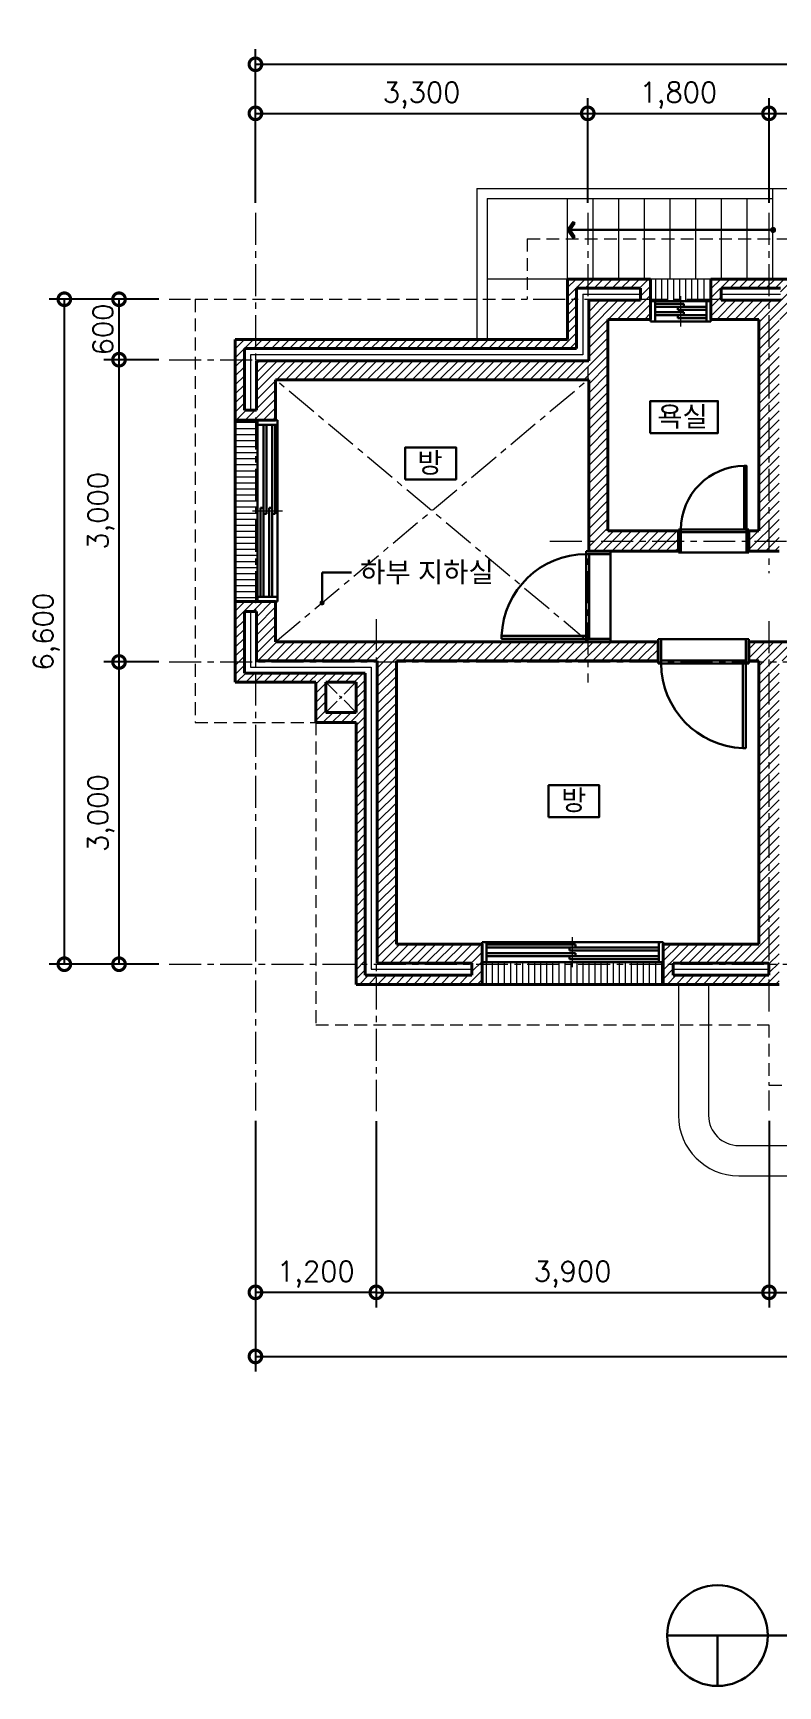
# Model space of a CAD drawing. Header units: millimetres. Extents: x -26940 to 54523, y 0 to 50405.
# Drawn here: x -26940 to -19542, y 31678 to 48083 of the extents above; entities that cross this region are included whole.
import ezdxf

# ---------------------------------------------------------------- set-up
doc = ezdxf.new("R2010")
doc.units = ezdxf.units.MM
doc.header["$LTSCALE"] = 10
doc.header["$PDMODE"] = 35
doc.header["$PDSIZE"] = 25
doc.linetypes.add('CENTER', pattern=[50.8, 31.75, -6.35, 6.35, -6.35])
doc.linetypes.add('HIDDEN', pattern=[9.525, 6.35, -3.175])
doc.layers.get('0').update_dxf_attribs({"lineweight": 30})
doc.layers.get('Defpoints').update_dxf_attribs({"color": 8})
for name, color, linetype, lineweight in [('단면선', 2, 'Continuous', 40), ('단열재', 6, 'BATTING', 9), ('마감선', 3, 'Continuous', 20), ('입면선', 4, 'Continuous', 30), ('중심선', 1, 'CENTER', 20), ('치수및문자', 7, 'Continuous', 30), ('해칭선', 6, 'Continuous', 9)]:
    doc.layers.add(name, color=color, linetype=linetype, lineweight=lineweight)
doc.styles.add('KOR', font='')
doc.styles.get("Standard").update_dxf_attribs({"font": 'romans.shx', "bigfont": 'whgtxt.shx'})
doc.styles.get('KOR').set_extended_font_data('Gulim')
doc.linetypes.add('BATTING', pattern='A,0.00254,-2.54,[134,ltypeshp.shx,S=2.54,R=0,X=-2.54,Y=0],-5.08,[134,ltypeshp.shx,S=2.54,R=180,X=2.54,Y=0],-2.54', length=10.16254)
doc.dimstyles.new('100', dxfattribs={"dimscale": 100, "dimtxt": 2, "dimasz": 2.5, "dimexe": 1.5, "dimexo": 1, "dimgap": 0.6, "dimtad": 1, "dimdsep": 46, "dimlunit": 6, "dimtxsty": 'Standard', "dimblk": 'DOTSMALL', "dimcen": 0, "dimclrd": 7, "dimclre": 7, "dimclrt": 7, "dimadec": 0, "dimazin": 0, "dimtfac": 1, "dimtix": 1, "dimtmove": 0, "dimatfit": 3, "dimldrblk": 'DOTSMALL', "dimfxl": 200, "dimarcsym": 1})
pattern_1 = [(45, (-294836.39, 137039.395), (-44.90128, 44.90128), [])]
pattern_2 = [(90, (-294836.39, 137039.395), (-60, 4e-15), [])]

# ---------------------------------------------------------------- blocks, each defined once
blk = doc.blocks.new('_DotSmall')
at = {"color": 0, "linetype": 'ByBlock', "const_width": 0.5}
blk.add_lwpolyline([(-0.0625, 0, 1), (0.0625, 0, 1)], format="xyb", close=True, dxfattribs=at)
blk = doc.blocks.new('*D26')
at = {"layer": 'Defpoints', "color": 0, "transparency": 16777216}
for p in [(-21431, 47286), (-24731, 46298), (-21431, 46298)]:
    blk.add_point(p, dxfattribs=at)
at = {"layer": '치수및문자', "color": 7, "linetype": 'Continuous', "lineweight": -2, "transparency": 16777216}
for p, q in [((-24731, 46398), (-24731, 47436)), ((-24731, 47286), (-21431, 47286))]:
    blk.add_line(p, q, dxfattribs=at)
at = {"layer": '치수및문자', "color": 7, "lineweight": -2, "transparency": 16777216}
blk.add_line((-21431, 46398), (-21431, 47436), dxfattribs=at)
at = {"layer": '치수및문자', "color": 7, "lineweight": -2, "transparency": 16777216, "xscale": 250, "yscale": 250, "zscale": 250, "rotation": 180}
blk.add_blockref('_DotSmall', (-24731, 47286), dxfattribs=at)
at = {"layer": '치수및문자', "color": 7, "lineweight": -2, "transparency": 16777216, "xscale": 250, "yscale": 250, "zscale": 250}
blk.add_blockref('_DotSmall', (-21431, 47286), dxfattribs=at)
at = {"layer": '치수및문자', "color": 7, "transparency": 16777216, "insert": (-23081, 47465), "char_height": 200, "attachment_point": 5}
blk.add_mtext('3,300', dxfattribs=at)
blk = doc.blocks.new('*D27')
at = {"layer": 'Defpoints', "color": 0, "transparency": 16777216}
for p in [(-19631, 47286), (-21431, 46298), (-19631, 46298)]:
    blk.add_point(p, dxfattribs=at)
at = {"layer": '치수및문자', "color": 7, "linetype": 'Continuous', "lineweight": -2, "transparency": 16777216}
for p, q in [((-21431, 46398), (-21431, 47436)), ((-21431, 47286), (-19631, 47286))]:
    blk.add_line(p, q, dxfattribs=at)
at = {"layer": '치수및문자', "color": 7, "lineweight": -2, "transparency": 16777216}
blk.add_line((-19631, 46398), (-19631, 47436), dxfattribs=at)
at = {"layer": '치수및문자', "color": 7, "lineweight": -2, "transparency": 16777216, "xscale": 250, "yscale": 250, "zscale": 250, "rotation": 180}
blk.add_blockref('_DotSmall', (-21431, 47286), dxfattribs=at)
at = {"layer": '치수및문자', "color": 7, "lineweight": -2, "transparency": 16777216, "xscale": 250, "yscale": 250, "zscale": 250}
blk.add_blockref('_DotSmall', (-19631, 47286), dxfattribs=at)
at = {"layer": '치수및문자', "color": 7, "transparency": 16777216, "insert": (-20531, 47465), "char_height": 200, "attachment_point": 5}
blk.add_mtext('1,800', dxfattribs=at)
blk = doc.blocks.new('*D28')
at = {"layer": 'Defpoints', "color": 0, "transparency": 16777216}
for p in [(-16031, 47286), (-19631, 46298), (-16031, 46298)]:
    blk.add_point(p, dxfattribs=at)
at = {"layer": '치수및문자', "color": 7, "linetype": 'Continuous', "lineweight": -2, "transparency": 16777216}
for p, q in [((-19631, 46398), (-19631, 47436)), ((-19631, 47286), (-16031, 47286))]:
    blk.add_line(p, q, dxfattribs=at)
at = {"layer": '치수및문자', "color": 7, "lineweight": -2, "transparency": 16777216}
blk.add_line((-16031, 46398), (-16031, 47436), dxfattribs=at)
at = {"layer": '치수및문자', "color": 7, "lineweight": -2, "transparency": 16777216, "xscale": 250, "yscale": 250, "zscale": 250, "rotation": 180}
blk.add_blockref('_DotSmall', (-19631, 47286), dxfattribs=at)
at = {"layer": '치수및문자', "color": 7, "lineweight": -2, "transparency": 16777216, "xscale": 250, "yscale": 250, "zscale": 250}
blk.add_blockref('_DotSmall', (-16031, 47286), dxfattribs=at)
at = {"layer": '치수및문자', "color": 7, "transparency": 16777216, "insert": (-17831, 47465), "char_height": 200, "attachment_point": 5}
blk.add_mtext('3,600', dxfattribs=at)
blk = doc.blocks.new('*D30')
at = {"layer": 'Defpoints', "color": 0, "transparency": 16777216}
for p in [(-26086, 41841), (-25589, 41841), (-25589, 38841)]:
    blk.add_point(p, dxfattribs=at)
at = {"layer": '치수및문자', "color": 7, "lineweight": -2, "transparency": 16777216}
blk.add_line((-25689, 41841), (-26236, 41841), dxfattribs=at)
at = {"layer": '치수및문자', "color": 7, "linetype": 'Continuous', "lineweight": -2, "transparency": 16777216}
for p, q in [((-26086, 38841), (-26086, 41841)), ((-25689, 38841), (-26236, 38841))]:
    blk.add_line(p, q, dxfattribs=at)
at = {"layer": '치수및문자', "color": 7, "lineweight": -2, "transparency": 16777216, "xscale": 250, "yscale": 250, "zscale": 250}
for p, rotation in [((-26086, 41841), 90), ((-26086, 38841), 270)]:
    blk.add_blockref('_DotSmall', p, dxfattribs=dict(at, rotation=rotation))
at = {"layer": '치수및문자', "color": 7, "transparency": 16777216, "insert": (-26265, 40341), "char_height": 200, "attachment_point": 5, "rotation": 90}
blk.add_mtext('3,000', dxfattribs=at)
blk = doc.blocks.new('*D31')
at = {"layer": 'Defpoints', "color": 0, "transparency": 16777216}
for p in [(-26086, 44841), (-25589, 44841), (-25589, 41841)]:
    blk.add_point(p, dxfattribs=at)
at = {"layer": '치수및문자', "color": 7, "lineweight": -2, "transparency": 16777216}
blk.add_line((-25689, 44841), (-26236, 44841), dxfattribs=at)
at = {"layer": '치수및문자', "color": 7, "linetype": 'Continuous', "lineweight": -2, "transparency": 16777216}
for p, q in [((-26086, 41841), (-26086, 44841)), ((-25689, 41841), (-26236, 41841))]:
    blk.add_line(p, q, dxfattribs=at)
at = {"layer": '치수및문자', "color": 7, "lineweight": -2, "transparency": 16777216, "xscale": 250, "yscale": 250, "zscale": 250}
for p, rotation in [((-26086, 44841), 90), ((-26086, 41841), 270)]:
    blk.add_blockref('_DotSmall', p, dxfattribs=dict(at, rotation=rotation))
at = {"layer": '치수및문자', "color": 7, "transparency": 16777216, "insert": (-26265, 43341), "char_height": 200, "attachment_point": 5, "rotation": 90}
blk.add_mtext('3,000', dxfattribs=at)
blk = doc.blocks.new('*D32')
at = {"layer": 'Defpoints', "color": 0, "transparency": 16777216}
for p in [(-26086, 45441), (-25589, 45441), (-25589, 44841)]:
    blk.add_point(p, dxfattribs=at)
at = {"layer": '치수및문자', "color": 7, "lineweight": -2, "transparency": 16777216}
blk.add_line((-25689, 45441), (-26236, 45441), dxfattribs=at)
at = {"layer": '치수및문자', "color": 7, "linetype": 'Continuous', "lineweight": -2, "transparency": 16777216}
for p, q in [((-26086, 44841), (-26086, 45441)), ((-25689, 44841), (-26236, 44841))]:
    blk.add_line(p, q, dxfattribs=at)
at = {"layer": '치수및문자', "color": 7, "lineweight": -2, "transparency": 16777216, "xscale": 250, "yscale": 250, "zscale": 250}
for p, rotation in [((-26086, 45441), 90), ((-26086, 44841), 270)]:
    blk.add_blockref('_DotSmall', p, dxfattribs=dict(at, rotation=rotation))
at = {"layer": '치수및문자', "color": 7, "transparency": 16777216, "insert": (-26246, 45141), "char_height": 200, "attachment_point": 5, "rotation": 90}
blk.add_mtext('600', dxfattribs=at)
blk = doc.blocks.new('*D35')
at = {"layer": 'Defpoints', "color": 0, "transparency": 16777216}
for p in [(-24731, 37388), (-23531, 37383), (-24731, 35584)]:
    blk.add_point(p, dxfattribs=at)
at = {"layer": '치수및문자', "color": 7, "lineweight": -2, "transparency": 16777216}
blk.add_line((-24731, 37288), (-24731, 35434), dxfattribs=at)
at = {"layer": '치수및문자', "color": 7, "linetype": 'Continuous', "lineweight": -2, "transparency": 16777216}
for p, q in [((-23531, 37283), (-23531, 35434)), ((-23531, 35584), (-24731, 35584))]:
    blk.add_line(p, q, dxfattribs=at)
at = {"layer": '치수및문자', "color": 7, "lineweight": -2, "transparency": 16777216, "xscale": 250, "yscale": 250, "zscale": 250, "rotation": 180}
blk.add_blockref('_DotSmall', (-24731, 35584), dxfattribs=at)
at = {"layer": '치수및문자', "color": 7, "lineweight": -2, "transparency": 16777216, "xscale": 250, "yscale": 250, "zscale": 250}
blk.add_blockref('_DotSmall', (-23531, 35584), dxfattribs=at)
at = {"layer": '치수및문자', "color": 7, "transparency": 16777216, "insert": (-24131, 35763), "char_height": 200, "attachment_point": 5}
blk.add_mtext('1,200', dxfattribs=at)
blk = doc.blocks.new('*D36')
at = {"layer": 'Defpoints', "color": 0, "transparency": 16777216}
for p in [(-23531, 37383), (-19631, 37388), (-19631, 35584)]:
    blk.add_point(p, dxfattribs=at)
at = {"layer": '치수및문자', "color": 7, "linetype": 'Continuous', "lineweight": -2, "transparency": 16777216}
for p, q in [((-23531, 37283), (-23531, 35434)), ((-23531, 35584), (-19631, 35584))]:
    blk.add_line(p, q, dxfattribs=at)
at = {"layer": '치수및문자', "color": 7, "lineweight": -2, "transparency": 16777216}
blk.add_line((-19631, 37288), (-19631, 35434), dxfattribs=at)
at = {"layer": '치수및문자', "color": 7, "lineweight": -2, "transparency": 16777216, "xscale": 250, "yscale": 250, "zscale": 250, "rotation": 180}
blk.add_blockref('_DotSmall', (-23531, 35584), dxfattribs=at)
at = {"layer": '치수및문자', "color": 7, "lineweight": -2, "transparency": 16777216, "xscale": 250, "yscale": 250, "zscale": 250}
blk.add_blockref('_DotSmall', (-19631, 35584), dxfattribs=at)
at = {"layer": '치수및문자', "color": 7, "transparency": 16777216, "insert": (-21581, 35763), "char_height": 200, "attachment_point": 5}
blk.add_mtext('3,900', dxfattribs=at)
blk = doc.blocks.new('*D37')
at = {"layer": 'Defpoints', "color": 0, "transparency": 16777216}
for p in [(-19631, 37388), (-18431, 37388), (-18431, 35584)]:
    blk.add_point(p, dxfattribs=at)
at = {"layer": '치수및문자', "color": 7, "linetype": 'Continuous', "lineweight": -2, "transparency": 16777216}
for p, q in [((-19631, 37288), (-19631, 35434)), ((-19631, 35584), (-18431, 35584))]:
    blk.add_line(p, q, dxfattribs=at)
at = {"layer": '치수및문자', "color": 7, "lineweight": -2, "transparency": 16777216}
blk.add_line((-18431, 37288), (-18431, 35434), dxfattribs=at)
at = {"layer": '치수및문자', "color": 7, "lineweight": -2, "transparency": 16777216, "xscale": 250, "yscale": 250, "zscale": 250, "rotation": 180}
blk.add_blockref('_DotSmall', (-19631, 35584), dxfattribs=at)
at = {"layer": '치수및문자', "color": 7, "lineweight": -2, "transparency": 16777216, "xscale": 250, "yscale": 250, "zscale": 250}
blk.add_blockref('_DotSmall', (-18431, 35584), dxfattribs=at)
at = {"layer": '치수및문자', "color": 7, "transparency": 16777216, "insert": (-19031, 35763), "char_height": 200, "attachment_point": 5}
blk.add_mtext('1,200', dxfattribs=at)
blk = doc.blocks.new('*D22')
at = {"layer": 'Defpoints', "color": 0, "transparency": 16777216}
for p in [(-12431, 47773), (-24731, 46298), (-12431, 46298)]:
    blk.add_point(p, dxfattribs=at)
at = {"layer": '치수및문자', "color": 7, "linetype": 'Continuous', "lineweight": -2, "transparency": 16777216}
for p, q in [((-24731, 46398), (-24731, 47923)), ((-24731, 47773), (-12431, 47773))]:
    blk.add_line(p, q, dxfattribs=at)
at = {"layer": '치수및문자', "color": 7, "lineweight": -2, "transparency": 16777216}
blk.add_line((-12431, 46398), (-12431, 47923), dxfattribs=at)
at = {"layer": '치수및문자', "color": 7, "lineweight": -2, "transparency": 16777216, "xscale": 250, "yscale": 250, "zscale": 250, "rotation": 180}
blk.add_blockref('_DotSmall', (-24731, 47773), dxfattribs=at)
at = {"layer": '치수및문자', "color": 7, "lineweight": -2, "transparency": 16777216, "xscale": 250, "yscale": 250, "zscale": 250}
blk.add_blockref('_DotSmall', (-12431, 47773), dxfattribs=at)
at = {"layer": '치수및문자', "color": 7, "transparency": 16777216, "insert": (-18581, 47952), "char_height": 200, "attachment_point": 5}
blk.add_mtext('12,300', dxfattribs=at)
blk = doc.blocks.new('*D23')
at = {"layer": 'Defpoints', "color": 0, "transparency": 16777216}
for p in [(-26629, 45441), (-25589, 45441), (-25589, 38841)]:
    blk.add_point(p, dxfattribs=at)
at = {"layer": '치수및문자', "color": 7, "lineweight": -2, "transparency": 16777216}
blk.add_line((-25689, 45441), (-26779, 45441), dxfattribs=at)
at = {"layer": '치수및문자', "color": 7, "linetype": 'Continuous', "lineweight": -2, "transparency": 16777216}
for p, q in [((-26629, 38841), (-26629, 45441)), ((-25689, 38841), (-26779, 38841))]:
    blk.add_line(p, q, dxfattribs=at)
at = {"layer": '치수및문자', "color": 7, "lineweight": -2, "transparency": 16777216, "xscale": 250, "yscale": 250, "zscale": 250}
for p, rotation in [((-26629, 45441), 90), ((-26629, 38841), 270)]:
    blk.add_blockref('_DotSmall', p, dxfattribs=dict(at, rotation=rotation))
at = {"layer": '치수및문자', "color": 7, "transparency": 16777216, "insert": (-26809, 42141), "char_height": 200, "attachment_point": 5, "rotation": 90}
blk.add_mtext('6,600', dxfattribs=at)
blk = doc.blocks.new('*D24')
at = {"layer": 'Defpoints', "color": 0, "transparency": 16777216}
for p in [(-24731, 37388), (-12431, 37388), (-12431, 34948)]:
    blk.add_point(p, dxfattribs=at)
at = {"layer": '치수및문자', "color": 7, "linetype": 'Continuous', "lineweight": -2, "transparency": 16777216}
for p, q in [((-24731, 37288), (-24731, 34798)), ((-24731, 34948), (-12431, 34948))]:
    blk.add_line(p, q, dxfattribs=at)
at = {"layer": '치수및문자', "color": 7, "lineweight": -2, "transparency": 16777216}
blk.add_line((-12431, 37288), (-12431, 34798), dxfattribs=at)
at = {"layer": '치수및문자', "color": 7, "lineweight": -2, "transparency": 16777216, "xscale": 250, "yscale": 250, "zscale": 250, "rotation": 180}
blk.add_blockref('_DotSmall', (-24731, 34948), dxfattribs=at)
at = {"layer": '치수및문자', "color": 7, "lineweight": -2, "transparency": 16777216, "xscale": 250, "yscale": 250, "zscale": 250}
blk.add_blockref('_DotSmall', (-12431, 34948), dxfattribs=at)
at = {"layer": '치수및문자', "color": 7, "transparency": 16777216, "insert": (-18581, 35127), "char_height": 200, "attachment_point": 5}
blk.add_mtext('12,300', dxfattribs=at)

msp = doc.modelspace()

# ---------------------------------------------------------------- hatches: boundary and pattern name
h = msp.add_hatch(color=256)
h.dxf.hatch_style = 1
h.paths.add_polyline_path([(-21630.931, 46128.741), (-21576.832, 46048.553), (-21560.253, 46059.738), (-21606.805, 46128.741), (-21560.253, 46197.743), (-21576.832, 46208.929)])
at = {"layer": '해칭선'}
h = msp.add_hatch(dxfattribs=at)
h.set_pattern_fill('ANSI31', color=256, scale=20)
h.set_pattern_definition(pattern_1)
h.paths.add_polyline_path([(-24931.219, 45040.934), (-24931.219, 44240.934), (-24531.219, 44240.934), (-24531.219, 44640.934), (-21421.219, 44640.934), (-21421.219, 42940.934), (-21206.219, 42940.934), (-20530.775, 42940.934), (-20530.775, 43140.934), (-21231.219, 43140.934), (-21231.219, 45240.934), (-20807.266, 45240.934), (-20807.266, 45420.934), (-20807.266, 45640.934), (-21631.219, 45640.934), (-21631.219, 45040.934)])
h.paths.add_polyline_path([(-21541.219, 44950.934), (-21541.219, 45550.934), (-20907.266, 45550.934), (-20907.266, 45430.934), (-21421.219, 45430.934), (-21421.219, 44830.934), (-24721.219, 44830.934), (-24721.219, 44340.934), (-24841.219, 44340.934), (-24841.219, 44950.934)], flags=16)
h = msp.add_hatch(dxfattribs=at)
h.set_pattern_fill('_USER', color=256, scale=60, angle=90, pattern_type=0)
h.set_pattern_definition(pattern_2)
h.paths.add_polyline_path([(-20207.266, 45420.934), (-20207.266, 45640.934), (-20807.266, 45640.934), (-20807.266, 45420.934)])
h = msp.add_hatch(dxfattribs=at)
h.set_pattern_fill('ANSI31', color=256, scale=20)
h.set_pattern_definition(pattern_1)
h.paths.add_polyline_path([(-20207.266, 45240.934), (-19731.219, 45240.934), (-19731.219, 43140.934), (-19831.219, 43140.934), (-19831.219, 42940.934), (-19531.219, 42940.934), (-19531.219, 45240.934), (-19418.462, 45240.934), (-19418.462, 45640.934), (-20207.266, 45640.934)])
h.paths.add_polyline_path([(-20107.266, 45430.934), (-20107.266, 45550.934), (-19518.462, 45550.934), (-19518.462, 45430.934)], flags=16)
h = msp.add_hatch(dxfattribs=at)
h.set_pattern_fill('_USER', color=256, scale=60, pattern_type=0)
h.set_pattern_definition([(0, (-294836.39, 137039.395), (0, 60), [])])
h.paths.add_polyline_path([(-24711.219, 44240.934), (-24931.219, 44240.934), (-24931.219, 42440.934), (-24711.219, 42440.934)])
h = msp.add_hatch(dxfattribs=at)
h.set_pattern_fill('ANSI31', color=256, scale=20)
h.set_pattern_definition(pattern_1)
h.paths.add_polyline_path([(-24931.219, 42440.934), (-24931.219, 41640.934), (-24131.219, 41640.934), (-24131.219, 41240.934), (-23731.219, 41240.934), (-23731.219, 38640.934), (-22481.219, 38640.934), (-22481.219, 39040.934), (-23331.219, 39040.934), (-23331.219, 41850.934), (-20731.219, 41850.934), (-20731.219, 42040.934), (-24531.219, 42040.934), (-24531.219, 42440.934)])
h.paths.add_polyline_path([(-23521.219, 41850.934), (-23521.219, 38850.934), (-22581.219, 38850.934), (-22581.219, 38730.934), (-23641.219, 38730.934), (-23641.219, 41730.934), (-24841.219, 41730.934), (-24841.219, 42340.934), (-24721.219, 42340.934), (-24721.219, 41850.934)], flags=16)
h.paths.add_polyline_path([(-23731.219, 41640.934), (-23731.219, 41340.934), (-24031.219, 41340.934), (-24031.219, 41640.934)], flags=16)
h = msp.add_hatch(dxfattribs=at)
h.set_pattern_fill('ANSI31', color=256, scale=20)
h.set_pattern_definition(pattern_1)
h.paths.add_polyline_path([(-19831.219, 42040.934), (-19831.219, 41850.934), (-19731.219, 41850.934), (-19731.219, 39040.934), (-20681.219, 39040.934), (-20681.219, 38640.934), (-19531.219, 38640.934), (-19531.219, 41850.934), (-18421.219, 41850.934), (-18421.219, 41450.934), (-18231.219, 41450.934), (-18231.219, 42040.934)])
h.paths.add_polyline_path([(-19631.219, 38850.934), (-19631.219, 38730.934), (-20581.219, 38730.934), (-20581.219, 38850.934)], flags=16)
h = msp.add_hatch(dxfattribs=at)
h.set_pattern_fill('_USER', color=256, scale=60, angle=90, pattern_type=0)
h.set_pattern_definition(pattern_2)
h.paths.add_polyline_path([(-20681.219, 38860.934), (-22481.219, 38860.934), (-22481.219, 38640.934), (-20681.219, 38640.934)])

# ---------------------------------------------------------------- linework, layer by layer
for p, q in [((-21576.832, 46208.929), (-21630.931, 46128.741)), ((-21576.832, 46048.553), (-21630.931, 46128.741)), ((-21560.253, 46197.743), (-21606.805, 46128.741)), ((-21560.253, 46059.738), (-21606.805, 46128.741)), ((-21606.805, 46128.741), (-19590.104, 46128.741)), ((-21576.832, 46208.929), (-21560.253, 46197.743)), ((-21576.832, 46048.553), (-21560.253, 46059.738))]:
    msp.add_line(p, q)
at = {"layer": '단면선'}
for p, q in [((-21631.219, 45640.934), (-20807.266, 45640.934)), ((-21631.219, 45640.934), (-21631.219, 45040.934)), ((-20807.266, 45640.934), (-20807.266, 45240.934)), ((-20207.266, 45640.934), (-19418.462, 45640.934)), ((-20207.266, 45640.934), (-20207.266, 45240.934)), ((-21541.219, 45550.934), (-20907.266, 45550.934)), ((-21541.219, 45550.934), (-21541.219, 44950.934)), ((-20907.266, 45550.934), (-20907.266, 45430.934)), ((-20107.266, 45550.934), (-19518.462, 45550.934)), ((-20107.266, 45550.934), (-20107.266, 45430.934)), ((-21421.219, 45430.934), (-20907.266, 45430.934)), ((-21421.219, 45430.934), (-21421.219, 44830.934)), ((-20107.266, 45430.934), (-19518.462, 45430.934)), ((-21421.219, 45240.934), (-21421.219, 44830.934)), ((-21231.219, 45240.934), (-20807.266, 45240.934)), ((-21231.219, 45240.934), (-21231.219, 43140.934)), ((-20207.266, 45240.934), (-19731.219, 45240.934)), ((-19731.219, 45240.934), (-19731.219, 43140.934)), ((-24931.219, 45040.934), (-24931.219, 41640.934)), ((-21631.219, 45040.934), (-24931.219, 45040.934)), ((-24841.219, 44950.934), (-24841.219, 44340.934)), ((-21541.219, 44950.934), (-24841.219, 44950.934)), ((-24721.219, 44830.934), (-24721.219, 44340.934)), ((-21421.219, 44830.934), (-24721.219, 44830.934)), ((-24531.219, 44640.934), (-24531.219, 44240.934)), ((-21421.219, 44640.934), (-24531.219, 44640.934)), ((-21421.219, 44640.934), (-21421.219, 42940.934)), ((-24721.219, 44340.934), (-24841.219, 44340.934)), ((-24531.219, 44240.934), (-24931.219, 44240.934)), ((-21231.219, 43140.934), (-20530.775, 43140.934)), ((-20530.775, 43138.579), (-20530.775, 42944.331)), ((-19731.219, 43140.934), (-19831.219, 43140.934)), ((-19831.219, 43138.579), (-19831.219, 42944.331)), ((-19831.219, 43138.579), (-19831.219, 42944.331)), ((-19831.219, 43138.579), (-19831.219, 42944.331)), ((-21426.219, 42940.934), (-21226.219, 42940.934)), ((-21421.219, 42940.934), (-20530.775, 42940.934)), ((-19831.219, 42940.934), (-19531.219, 42940.934)), ((-24531.219, 42440.934), (-24931.219, 42440.934)), ((-24841.219, 42340.934), (-24841.219, 41730.934)), ((-24721.219, 42340.934), (-24841.219, 42340.934)), ((-24721.219, 42340.934), (-24721.219, 41850.934)), ((-24531.219, 42440.934), (-24531.219, 42040.934)), ((-24531.219, 42040.934), (-20731.219, 42040.934)), ((-21426.219, 42040.934), (-21226.219, 42040.934)), ((-21231.219, 42040.934), (-21421.219, 42040.934)), ((-20731.219, 41845.934), (-20731.219, 42045.934)), ((-19831.219, 41845.934), (-19831.219, 42045.934)), ((-19831.219, 42040.934), (-18231.219, 42040.934)), ((-24721.219, 41850.934), (-23521.219, 41850.934)), ((-24531.219, 41850.934), (-23521.219, 41850.934)), ((-23521.219, 41850.934), (-23521.219, 38850.934)), ((-23331.219, 41850.934), (-23331.219, 39040.934)), ((-23331.219, 41850.934), (-20731.219, 41850.934)), ((-19831.219, 41850.934), (-19731.219, 41850.934)), ((-19731.219, 41850.934), (-19731.219, 39040.934)), ((-24841.219, 41730.934), (-23641.219, 41730.934)), ((-23641.219, 41730.934), (-23641.219, 38730.934)), ((-24931.219, 41640.934), (-24131.219, 41640.934)), ((-24131.219, 41640.934), (-24131.219, 41240.934)), ((-24031.219, 41640.934), (-24031.219, 41340.934)), ((-24031.219, 41640.934), (-23731.219, 41640.934)), ((-23731.219, 41640.934), (-23731.219, 41340.934)), ((-24131.219, 41240.934), (-23731.219, 41240.934)), ((-24031.219, 41340.934), (-23731.219, 41340.934)), ((-23731.219, 41240.934), (-23731.219, 38640.934)), ((-23331.219, 39040.934), (-22481.219, 39040.934)), ((-22481.219, 39040.934), (-22481.219, 38640.934)), ((-20681.219, 39040.934), (-19731.219, 39040.934)), ((-20681.219, 39040.934), (-20681.219, 38640.934)), ((-23641.219, 38730.934), (-22581.219, 38730.934)), ((-23521.219, 38850.934), (-22581.219, 38850.934)), ((-22581.219, 38850.934), (-22581.219, 38730.934)), ((-20581.219, 38850.934), (-19631.219, 38850.934)), ((-20581.219, 38850.934), (-20581.219, 38730.934)), ((-20581.219, 38730.934), (-19631.219, 38730.934)), ((-19631.219, 38850.934), (-19631.219, 38730.934)), ((-23731.219, 38640.934), (-19531.219, 38640.934))]:
    msp.add_line(p, q, dxfattribs=at)
at = {"layer": '단열재', "ltscale": 0.6}
for p, q in [((-21481.219, 45490.934), (-20907.266, 45490.934)), ((-21481.219, 45490.934), (-21481.219, 44890.934)), ((-20107.266, 45490.934), (-19518.462, 45490.934)), ((-24781.219, 44890.934), (-24781.219, 44340.934)), ((-21481.219, 44890.934), (-24781.219, 44890.934)), ((-24781.219, 42340.934), (-24781.219, 41790.934)), ((-24781.219, 41790.934), (-23581.219, 41790.934)), ((-23581.219, 41790.934), (-23581.219, 38790.934)), ((-23581.219, 38790.934), (-22581.219, 38790.934)), ((-20581.219, 38790.934), (-19631.219, 38790.934))]:
    msp.add_line(p, q, dxfattribs=at)
at = {"layer": '마감선'}
for p, q in [((-22531.219, 46540.934), (-18541.218, 46540.934)), ((-22531.219, 46540.934), (-22531.219, 45040.934)), ((-22431.219, 46440.934), (-19593.931, 46440.934)), ((-22431.219, 46440.934), (-22431.219, 45040.934)), ((-21630.931, 45640.934), (-21630.931, 46440.934)), ((-21376.306, 45640.934), (-21376.306, 46440.934)), ((-21121.681, 45640.934), (-21121.681, 46440.934)), ((-20867.056, 45640.934), (-20867.056, 46440.934)), ((-20612.431, 45640.934), (-20612.431, 46440.934)), ((-20357.806, 45640.934), (-20357.806, 46440.934)), ((-20103.181, 45640.934), (-20103.181, 46440.934)), ((-19848.556, 45640.934), (-19848.556, 46440.934)), ((-19593.931, 45640.934), (-19593.931, 46540.934)), ((-21631.219, 45640.934), (-22431.219, 45640.934)), ((-20207.266, 45640.934), (-20807.266, 45640.934)), ((-24931.219, 44240.934), (-24931.219, 42440.934)), ((-22481.219, 38640.934), (-20681.219, 38640.934)), ((-20531.219, 38640.934), (-20531.219, 37340.934)), ((-20231.219, 38640.934), (-20231.219, 37340.934)), ((-19931.219, 37040.934), (-18631.219, 37040.934)), ((-19931.219, 36740.934), (-14331.219, 36740.934))]:
    msp.add_line(p, q, dxfattribs=at)
at = {"layer": '마감선', "linetype": 'HIDDEN', "ltscale": 2}
for p, q in [((-22031.219, 46040.934), (-11831.219, 46040.934)), ((-22031.219, 46040.934), (-22031.219, 45440.934)), ((-25331.219, 45440.934), (-22031.219, 45440.934)), ((-25331.219, 45440.934), (-25331.219, 41240.934)), ((-25331.219, 41240.934), (-24131.219, 41240.934)), ((-24131.219, 41240.934), (-24131.219, 38240.934)), ((-24131.219, 38240.934), (-19631.219, 38240.934)), ((-19631.219, 38240.934), (-19631.219, 37640.934)), ((-19631.219, 37640.934), (-13931.219, 37640.934))]:
    msp.add_line(p, q, dxfattribs=at)
at = {"layer": '마감선'}
for radius in [600, 300]:
    msp.add_arc((-19931.219, 37340.934), radius, 180, 270, dxfattribs=at)
at = {"layer": '입면선'}
for p, q in [((-20807.266, 45420.934), (-20207.266, 45420.934)), ((-20807.266, 45220.934), (-20807.266, 45420.934)), ((-20762.266, 45220.934), (-20762.266, 45420.934)), ((-20762.266, 45367.073), (-20762.266, 45397.073)), ((-20762.266, 45397.073), (-20477.266, 45397.073)), ((-20762.266, 45367.073), (-20252.266, 45367.073)), ((-20762.266, 45282.284), (-20762.266, 45312.284)), ((-20762.266, 45312.284), (-20477.266, 45312.284)), ((-20762.266, 45282.284), (-20252.266, 45282.284)), ((-20537.266, 45337.073), (-20537.266, 45367.073)), ((-20537.266, 45337.073), (-20252.266, 45337.073)), ((-20537.266, 45252.284), (-20537.266, 45282.284)), ((-20477.266, 45367.073), (-20477.266, 45397.073)), ((-20477.266, 45282.284), (-20477.266, 45312.284)), ((-20252.266, 45420.934), (-20252.266, 45220.934)), ((-20207.266, 45420.934), (-20207.266, 45220.934)), ((-20207.266, 45220.934), (-20807.266, 45220.934)), ((-20537.266, 45252.284), (-20252.266, 45252.284)), ((-24711.219, 42440.934), (-24711.219, 44240.934)), ((-24711.219, 44240.934), (-24511.219, 44240.934)), ((-24711.219, 44195.934), (-24511.219, 44195.934)), ((-24649.87, 44195.934), (-24649.87, 42485.934)), ((-24619.87, 44195.934), (-24619.87, 43310.934)), ((-24565.081, 44195.934), (-24565.081, 42485.934)), ((-24535.081, 44195.934), (-24535.081, 43310.934)), ((-24511.219, 44240.934), (-24511.219, 42440.934)), ((-24679.87, 43370.934), (-24649.87, 43370.934)), ((-24679.87, 43370.934), (-24679.87, 42485.934)), ((-24649.87, 43310.934), (-24619.87, 43310.934)), ((-24595.081, 43370.934), (-24565.081, 43370.934)), ((-24595.081, 43370.934), (-24595.081, 42485.934)), ((-24565.081, 43310.934), (-24535.081, 43310.934)), ((-20530.775, 43154.124), (-19831.219, 43154.124)), ((-20530.775, 42928.785), (-20530.775, 43154.124)), ((-20507.457, 42928.785), (-20507.457, 43154.124)), ((-19854.538, 43154.124), (-19854.538, 42928.785)), ((-19831.219, 43154.124), (-19831.219, 42928.785)), ((-20507.457, 43130.806), (-19854.538, 43130.806)), ((-21206.219, 42940.934), (-21446.219, 42940.934)), ((-21446.219, 42940.934), (-21446.219, 42040.934)), ((-21206.219, 42910.934), (-21446.219, 42910.934)), ((-21416.219, 42910.934), (-21416.219, 42070.934)), ((-21206.219, 42040.934), (-21206.219, 42940.934)), ((-19831.219, 42928.785), (-20530.775, 42928.785)), ((-24511.219, 42485.934), (-24711.219, 42485.934)), ((-24511.219, 42440.934), (-24711.219, 42440.934)), ((-21446.219, 42070.934), (-21206.219, 42070.934)), ((-21446.219, 42040.934), (-21206.219, 42040.934)), ((-19831.219, 42065.934), (-20731.219, 42065.934)), ((-20731.219, 42065.934), (-20731.219, 41825.934)), ((-20701.219, 42065.934), (-20701.219, 41825.934)), ((-19861.219, 41825.934), (-19861.219, 42065.934)), ((-19831.219, 41825.934), (-19831.219, 42065.934)), ((-20701.219, 41855.934), (-19861.219, 41855.934)), ((-20731.219, 41825.934), (-19831.219, 41825.934)), ((-22481.219, 39060.934), (-20681.219, 39060.934)), ((-22481.219, 38860.934), (-22481.219, 39060.934)), ((-22436.219, 38860.934), (-22436.219, 39060.934)), ((-20726.219, 39060.934), (-20726.219, 38860.934)), ((-20681.219, 39060.934), (-20681.219, 38860.934)), ((-22436.219, 39037.073), (-21551.219, 39037.073)), ((-22436.219, 39007.073), (-20726.219, 39007.073)), ((-22436.219, 38952.284), (-21551.219, 38952.284)), ((-22436.219, 38922.284), (-20726.219, 38922.284)), ((-21611.219, 38977.073), (-21611.219, 39007.073)), ((-21611.219, 38977.073), (-20726.219, 38977.073)), ((-21611.219, 38892.284), (-21611.219, 38922.284)), ((-21611.219, 38892.284), (-20726.219, 38892.284)), ((-21551.219, 39007.073), (-21551.219, 39037.073)), ((-21551.219, 38922.284), (-21551.219, 38952.284)), ((-20681.219, 38860.934), (-22481.219, 38860.934))]:
    msp.add_line(p, q, dxfattribs=at)
for points in [[(-19854.538, 43154.124), (-19877.856, 43154.124), (-19877.856, 43787.127), (-19854.538, 43787.127)], [(-21446.219, 42070.934), (-21446.219, 42100.934), (-22286.219, 42100.934), (-22286.219, 42070.934)], [(-19861.219, 41825.934), (-19891.219, 41825.934), (-19891.219, 40985.934), (-19861.219, 40985.934)]]:
    msp.add_lwpolyline(points, close=True, dxfattribs=at)
for centre, radius, start, end in [((-19871.304, 43151), 636.161, 90.5901876, 179.7186358), ((-21445.833, 42069.979), 840.956, 90.0262945, 177.8904522), ((-19860.264, 41826.32), 840.956, 180.0262945, 267.8904522)]:
    msp.add_arc(centre, radius, start, end, dxfattribs=at)
at = {"layer": '중심선'}
for p, q in [((-24731.219, 46298.087), (-24731.219, 37388.301)), ((-21431.219, 46298.087), (-21431.219, 41636.32)), ((-19631.219, 46298.087), (-19631.219, 42721.928)), ((-20507.266, 45170.934), (-20507.266, 45470.934)), ((-25588.661, 45440.934), (-25377.04, 45440.934)), ((-21972.311, 45440.934), (-11580.817, 45440.934)), ((-25588.661, 44840.934), (-21431.219, 44840.934)), ((-24531.219, 42040.934), (-21431.219, 44640.934)), ((-21426.219, 42040.934), (-24531.219, 44640.934)), ((-24761.219, 43340.934), (-24461.219, 43340.934)), ((-21807.019, 43040.934), (-19315.211, 43040.934)), ((-23531.219, 42264.863), (-23531.219, 37382.646)), ((-19631.219, 42244.784), (-19631.219, 38314.913)), ((-25588.661, 41840.934), (-11580.817, 41840.934)), ((-21581.219, 38810.934), (-21581.219, 39110.934)), ((-25588.661, 38840.934), (-18431.219, 38840.934)), ((-19631.219, 37586.134), (-19631.219, 37388.301))]:
    msp.add_line(p, q, dxfattribs=at)
at = {"layer": '중심선', "ltscale": 0.5}
for p, q in [((-24031.219, 41340.934), (-23731.219, 41640.934)), ((-24031.219, 41640.934), (-23731.219, 41340.934))]:
    msp.add_line(p, q, dxfattribs=at)
at = {"layer": '치수및문자'}
for p, q in [((-24069.808, 42427.11), (-24069.808, 42730.094)), ((-24069.808, 42730.094), (-23777.614, 42730.094)), ((-20642.674, 32177.606), (-15951.843, 32177.606)), ((-20142.674, 32177.606), (-20142.674, 31677.606))]:
    msp.add_line(p, q, dxfattribs=at)
for points, const_width in [([(-19605.104, 46128.741, 1), (-19575.104, 46128.741, 1)], 30), ([(-24082.308, 42427.11, -1), (-24057.308, 42427.11, -1)], 25)]:
    msp.add_lwpolyline(points, format="xyb", close=True, dxfattribs=dict(at, const_width=const_width))
for points in [[(-20810.96, 44112.14), (-20138.805, 44112.14), (-20138.805, 44430.557), (-20810.96, 44430.557)], [(-23242.914, 43653.002), (-22739.225, 43653.002), (-22739.225, 43970.014), (-23242.914, 43970.014)], [(-21820.46, 40301.059), (-21316.771, 40301.059), (-21316.771, 40618.071), (-21820.46, 40618.071)]]:
    msp.add_lwpolyline(points, close=True, dxfattribs=at)
msp.add_circle((-20142.674, 32177.606), 500, dxfattribs=at)

# ---------------------------------------------------------------- texts
at = {"layer": '치수및문자', "style": 'KOR'}
for s, p in [('욕실', (-20741.254, 44177.056)), ('방', (-23122.499, 43719.272)), ('하부 지하실', (-23691.907, 42632.471)), ('방', (-21695.407, 40369.742))]:
    msp.add_text(s, height=200, dxfattribs=at).set_placement(p)

# ---------------------------------------------------------------- dimensions: what is measured, and where the dimension line sits
at = {"layer": '치수및문자'}
for base, p1, p2, picture, middle in [((-12431.219, 47772.798), (-24731.219, 46298.087), (-12431.219, 46298.087), '*D22', (-18581.219, 47951.845)), ((-21431.219, 47285.767), (-24731.219, 46298.087), (-21431.219, 46298.087), '*D26', (-23081.219, 47464.814)), ((-19631.219, 47285.767), (-21431.219, 46298.087), (-19631.219, 46298.087), '*D27', (-20531.219, 47464.814)), ((-16031.219, 47285.767), (-19631.219, 46298.087), (-16031.219, 46298.087), '*D28', (-17831.219, 47464.814)), ((-24731.219, 35584.011), (-23531.219, 37382.646), (-24731.219, 37388.301), '*D35', (-24131.219, 35763.058)), ((-12431.219, 34948.298), (-24731.219, 37388.301), (-12431.219, 37388.301), '*D24', (-18581.219, 35127.346)), ((-19631.219, 35584.011), (-23531.219, 37382.646), (-19631.219, 37388.301), '*D36', (-21581.219, 35763.058)), ((-18431.219, 35584.011), (-19631.219, 37388.301), (-18431.219, 37388.301), '*D37', (-19031.219, 35763.058))]:
    dim = msp.add_linear_dim(base=base, p1=p1, p2=p2, dimstyle='100', dxfattribs=at)
    dim.commit()
    dim.dimension.update_dxf_attribs({"geometry": picture, "text_midpoint": middle})
for base, p1, p2, picture, middle in [((-26629.5, 45440.934), (-25588.661, 38840.934), (-25588.661, 45440.934), '*D23', (-26808.547, 42140.934)), ((-26085.592, 44840.934), (-25588.661, 41840.934), (-25588.661, 44840.934), '*D31', (-26264.639, 43340.934)), ((-26085.592, 41840.934), (-25588.661, 38840.934), (-25588.661, 41840.934), '*D30', (-26264.639, 40340.934))]:
    dim = msp.add_linear_dim(base=base, p1=p1, p2=p2, angle=270, dimstyle='100', dxfattribs=at)
    dim.commit()
    dim.dimension.update_dxf_attribs({"geometry": picture, "text_midpoint": middle})
dim = msp.add_linear_dim(base=(-26085.592, 45440.934), p1=(-25588.661, 44840.934), p2=(-25588.661, 45440.934), angle=270, dimstyle='100', dxfattribs=at)
dim.commit()
dim.dimension.update_dxf_attribs({"geometry": '*D32', "text_midpoint": (-26085.592, 45140.934), "dimtype": 160})

doc.saveas('drawing.dxf')
